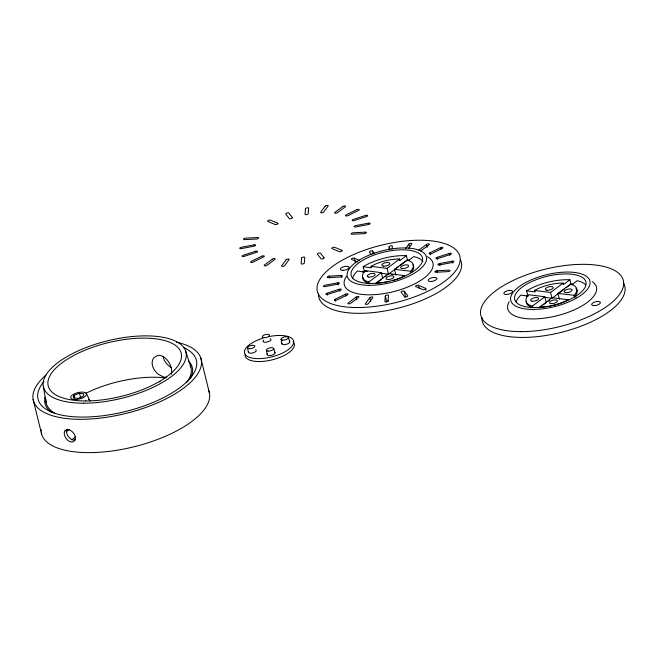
<?xml version="1.0" encoding="UTF-8"?>
<svg xmlns="http://www.w3.org/2000/svg" width="658" height="658" viewBox="0 0 658 658"><rect width="100%" height="100%" fill="white"/><g stroke="black" fill="none" stroke-linecap="round" stroke-linejoin="round"><path stroke-width="0.99" d="M385.3 296.092L384.872 301.57A1.629 0.658 -13.8 0 0 386.411 301.956A1.629 0.658 -13.8 0 0 388.047 300.969L388.483 295.491A1.629 0.658 -13.8 0 0 386.945 295.105A1.629 0.658 -13.8 0 0 385.3 296.092L386.723 301.89A1.629 0.658 -13.8 0 1 388.557 300.87M388.96 249.53L389.174 246.791A1.629 0.658 -13.8 0 1 390.819 245.804A1.629 0.658 -13.8 0 1 392.357 246.191L392.143 248.93M74.099 395.261L73.309 397.827L77.825 398.403L83.138 396.404L83.928 393.838L79.412 393.27L74.099 395.261L74.436 398.115M171.203 374.279L171.425 373.645A12.099 6.588 59.5 0 0 168.506 361.76L167.922 360.938A12.272 7.123 57.9 0 0 165.964 358.709L165.265 358.059A12.272 7.542 56.1 0 0 163.003 356.529L162.23 356.151A12.231 7.912 54.2 0 0 159.878 355.476A12.231 8.291 52.2 0 0 157.607 355.55L154.408 357.245A12.272 9.023 47.7 0 0 153.067 359.054L152.746 359.762A12.099 9.204 45.1 0 0 155.666 371.647L156.349 372.403A12.272 9.023 47.7 0 0 158.619 374.394L162.781 376.631A12.231 8.291 52.2 0 0 165.216 377.223A12.231 7.912 54.2 0 0 166.704 377.289M369.755 297.77L365.42 303.725A1.629 0.658 -13.8 0 0 366.366 304.391A1.629 0.658 -13.8 0 0 368.406 303.577L372.749 297.622A1.629 0.658 -13.8 0 0 371.795 296.947A1.629 0.658 -13.8 0 0 369.755 297.77L370.709 301.635M405.567 248.65L408.824 244.184A1.629 0.658 -13.8 0 1 410.855 243.37A1.629 0.658 -13.8 0 1 411.809 244.036L408.56 248.502M394.463 269.303L410.65 271.195A26.081 10.528 -13.8 0 0 407.17 260.009L394.463 269.303L395.886 275.102M557.951 293.41L574.138 295.302A26.081 10.528 -13.8 0 0 570.659 284.116L557.951 293.41L559.374 299.201M573.99 295.442L574.492 296.75A26.081 10.528 -13.8 0 0 575.915 288.229M66.162 431.796L69.329 429.435M71.722 439.84L75.53 436.994M381.344 272.667L365.313 270.627L364.631 271.351A26.081 10.528 -13.8 0 0 367.855 281.714L368.842 282.002L381.344 272.667L382.767 278.457M371.622 267.658L371.046 266.334L387.093 268.374L399.595 259.022L399.694 260.469M399.957 260.478L406.397 255.658L407.458 260.009A36.684 14.805 -13.8 0 1 409.44 260.132M356.06 297.112L348.23 302.951A1.629 0.658 -13.8 0 0 348.51 303.848A1.629 0.658 -13.8 0 0 350.739 303.272L358.569 297.424A1.629 0.658 -13.8 0 0 358.289 296.536A1.629 0.658 -13.8 0 0 356.06 297.112L356.768 300.007M418.661 250.336L426.483 244.488A1.629 0.658 -13.8 0 1 428.72 243.912A1.629 0.658 -13.8 0 1 429 244.809L421.169 250.649A1.629 0.658 -13.8 0 1 420.569 250.978M375.66 283.762L381.188 279.634M381.426 273.267L388.516 274.164L398.781 266.498M400.352 265.314L406.669 260.601M408.125 260.807L413.767 256.595A36.684 14.805 -13.8 0 1 422.905 261.563M544.832 296.766L528.802 294.735L528.119 295.45A26.081 10.528 -13.8 0 0 531.343 305.814L532.33 306.11L544.832 296.766L546.255 302.565L543.097 304.917M535.11 291.757L534.535 290.441L550.582 292.473L563.084 283.129L563.182 284.569M563.445 284.577L569.886 279.765L570.955 284.108L566.217 287.653M539.149 307.87L541.518 306.102M544.914 297.375L552.004 298.271L564.638 288.829M571.621 284.914L577.255 280.703A36.684 14.805 -13.8 0 1 585.735 284.848M371.046 266.334L371.268 266.21A26.081 10.528 -13.8 0 1 399.332 259.022L399.595 259.022M534.535 290.441L534.757 290.31A26.081 10.528 -13.8 0 1 562.829 283.121L563.084 283.129M335.004 299.341L345.549 294.175A1.629 0.658 -13.8 0 1 347.753 293.904A1.629 0.658 -13.8 0 1 347.325 294.932L336.781 300.097A1.629 0.658 -13.8 0 1 334.577 300.361A1.629 0.658 -13.8 0 1 335.004 299.341L335.473 301.274M429.896 252.836L440.441 247.663A1.629 0.658 -13.8 0 1 442.653 247.4A1.629 0.658 -13.8 0 1 442.225 248.42L431.681 253.585A1.629 0.658 -13.8 0 1 429.477 253.856A1.629 0.658 -13.8 0 1 429.896 252.836L430.373 254.761M327.018 293.238L339.248 289.249A1.629 0.658 -13.8 0 1 341.222 289.314A1.629 0.658 -13.8 0 1 340.128 290.367L327.898 294.348A1.629 0.658 -13.8 0 1 325.932 294.291A1.629 0.658 -13.8 0 1 327.018 293.238L327.495 295.171M437.101 257.393L449.332 253.412A1.629 0.658 -13.8 0 1 451.298 253.47A1.629 0.658 -13.8 0 1 450.212 254.523L437.981 258.512A1.629 0.658 -13.8 0 1 436.007 258.446A1.629 0.658 -13.8 0 1 437.101 257.393L437.57 259.326M337.784 282.825L325.068 285.235A1.629 0.658 -13.8 0 0 323.423 286.222A1.629 0.658 -13.8 0 0 324.962 286.6L337.677 284.198A1.629 0.658 -13.8 0 0 339.322 283.211A1.629 0.658 -13.8 0 0 337.784 282.825L338.261 284.758M439.552 263.562L452.268 261.16A1.629 0.658 -13.8 0 1 453.806 261.539A1.629 0.658 -13.8 0 1 452.161 262.526L439.445 264.935A1.629 0.658 -13.8 0 1 437.907 264.549A1.629 0.658 -13.8 0 1 439.552 263.562L440.021 265.495M329.329 276.121L341.296 275.521A1.629 0.658 -13.8 0 1 342.25 276.196A1.629 0.658 -13.8 0 1 340.211 277.01L328.252 277.61A1.629 0.658 -13.8 0 1 327.297 276.944A1.629 0.658 -13.8 0 1 329.329 276.121L329.806 278.054M437.019 270.751L448.978 270.15A1.629 0.658 -13.8 0 1 449.932 270.816A1.629 0.658 -13.8 0 1 447.892 271.639L435.933 272.239A1.629 0.658 -13.8 0 1 434.979 271.565A1.629 0.658 -13.8 0 1 437.019 270.751L437.488 272.683M367.246 271.466L364.211 271.088L363.142 266.737L371.4 267.79M526.087 296.24A36.684 14.805 -13.8 0 1 527.7 295.187L526.63 290.844L534.896 291.889M574.352 296.89L576.186 297.12M364.746 271.96L357.393 271.03A36.684 14.805 -13.8 0 0 352.556 278.597M528.234 296.067L520.889 295.138A36.684 14.805 -13.8 0 0 516.291 301.66M357.894 262.081L351.652 259.441A1.629 0.658 -13.8 0 1 352.079 258.421A1.629 0.658 -13.8 0 1 354.292 258.15L359.638 260.412M425.578 288.319A1.629 0.658 -13.8 0 1 425.15 289.339A1.629 0.658 -13.8 0 1 422.938 289.61L415.807 286.592A1.629 0.658 -13.8 0 1 416.234 285.572A1.629 0.658 -13.8 0 1 418.447 285.301L425.578 288.319L426.047 290.252M371.244 254.284L369.475 252.047A1.629 0.658 -13.8 0 1 370.569 250.994A1.629 0.658 -13.8 0 1 372.535 251.052L374.295 253.289M404.226 291.247L407.746 295.713A1.629 0.658 -13.8 0 1 406.66 296.766A1.629 0.658 -13.8 0 1 404.695 296.709L401.166 292.242A1.629 0.658 -13.8 0 1 402.26 291.181A1.629 0.658 -13.8 0 1 404.226 291.247L405.649 297.038A1.629 0.658 -13.8 0 0 404.251 296.84M86.494 393.764L89.85 400.59M288.36 337.472L289.75 341.741M273.687 348.436L275.077 352.704M185.753 351.331L190.779 366.983M79.412 393.27L80.827 398.148M550.582 292.473L552.004 298.271M532.33 306.11L532.692 307.557L531.697 307.261A26.081 10.528 -13.8 0 1 526.334 301.101M452.268 261.16L452.745 263.093M449.332 253.412L449.801 255.345M440.441 247.663L440.918 249.596M426.483 244.488L427.198 247.383M408.824 244.184L409.531 247.087M418.447 285.301L419.154 288.196M410.502 271.335L411.003 272.642A26.081 10.528 -13.8 0 0 412.895 264.705M389.174 246.791L389.89 249.686M387.093 268.374L388.516 274.164M372.535 251.052L373.25 253.955M368.842 282.002L369.204 283.45L368.209 283.162A26.081 10.528 -13.8 0 1 362.846 276.993M354.292 258.15L355.238 262.016M341.296 275.521L341.773 277.454M345.549 294.175L346.018 296.108M339.248 289.249L339.725 291.181M200.879 358.24L209.466 393.221M33.106 399.439L41.701 434.42M43.313 386.312L46.109 402.507M281.098 339.339L281.854 343.764M266.424 350.295L267.181 354.728M247.581 347.786L248.329 352.203M460.567 260.107A73.359 29.602 -13.8 0 1 395.343 308.849A73.359 29.602 -13.8 0 1 318.464 293.517M396.955 279.222A26.081 10.528 -13.8 0 0 403.584 276.286L404.76 275.628L388.714 273.596L376.212 282.94L377.585 282.948A26.081 10.528 -13.8 0 0 386.452 282.043M395.507 279.724A26.081 10.528 -13.8 0 1 392.546 280.645M389.511 281.418A26.081 10.528 -13.8 0 1 387.981 281.756M427.363 256.678A45.649 18.424 -13.8 0 1 392.637 291.856A45.649 18.424 -13.8 0 1 346.544 276.245M363.142 266.737A36.684 14.805 -13.8 0 1 406.397 255.658M385.111 276.689A4.894 1.974 -13.8 0 1 386.789 275.579M391.559 274.534A4.894 1.974 -13.8 0 1 392.867 274.699M362.591 272.132A36.684 14.805 -13.8 0 1 364.211 271.088M85.811 393.344A68.473 27.628 -13.8 0 1 165.397 377.947M176.303 342.152A86.404 34.866 -13.8 0 1 181.369 389.775A86.404 34.866 -13.8 0 1 67.19 418.62A86.404 34.866 -13.8 0 1 45.937 375.085M190.252 365.593A74.502 30.062 -13.8 0 1 186.469 382.717M55.379 413.545A74.502 30.062 -13.8 0 1 45.937 399.521M208.454 389.947A86.404 34.866 -13.8 0 1 135.745 446.338A86.404 34.866 -13.8 0 1 41.29 432.758M41.084 431.048A86.404 34.866 -13.8 0 1 41.084 429.296M183.672 347.621A81.51 32.892 -13.8 0 1 124.387 411.776A81.51 32.892 -13.8 0 1 43.938 381.451M75.547 439.881A6.925 4.59 53.2 0 1 68.514 436.789A6.925 4.59 53.2 0 1 67.264 429.098M159.812 382.002A1.908 0.773 -13.8 0 1 160.141 381.64M88.501 399.291A9.78 3.948 -13.8 0 1 89.94 400.993M188.468 360.905A75.81 30.589 -13.8 0 1 190.244 378.728M51.505 412.319A75.81 30.589 -13.8 0 1 45.057 397.136M171.047 367.403A12.263 8.669 50 0 1 168.662 365.684L167.905 365.017A12.173 8.949 47.7 0 1 163.184 356.628M557.523 304.309A26.081 10.528 -13.8 0 0 567.081 300.385L568.249 299.735L552.202 297.704L539.7 307.047L541.073 307.047A26.081 10.528 -13.8 0 0 548.418 306.406M556.035 304.753A26.081 10.528 -13.8 0 1 553 305.526M551.47 305.855A26.081 10.528 -13.8 0 1 549.94 306.151M570.955 284.108A36.684 14.805 -13.8 0 1 572.929 284.24M548.279 301.183A4.894 1.974 -13.8 0 1 549.619 300.032M592.208 281.599A45.649 18.424 -13.8 0 1 556.133 315.963A45.649 18.424 -13.8 0 1 509.16 301.701M526.63 290.844A36.684 14.805 -13.8 0 1 569.886 279.765M623.373 282.899A73.359 29.602 -13.8 0 1 560.583 332.529A73.359 29.602 -13.8 0 1 481.952 317.625M293.172 341.889A25.267 10.199 -13.8 0 1 273.596 359.482A25.267 10.199 -13.8 0 1 245.105 354.876M269.245 336.551A25.267 10.199 -13.8 0 1 291.321 346.996A25.267 10.199 -13.8 0 1 250.04 357.565A25.267 10.199 -13.8 0 1 262.855 338.187M274.666 352.227A4.08 1.645 -13.8 0 1 271.269 355.369A4.08 1.645 -13.8 0 1 267.461 353.807M255.674 349.752A4.08 1.645 -13.8 0 1 253.141 352.811A4.08 1.645 -13.8 0 1 248.37 351.898M289.339 341.263A4.08 1.645 -13.8 0 1 286.288 344.323A4.08 1.645 -13.8 0 1 281.92 343.163M270.15 338.706A4.08 1.645 -13.8 0 1 269.731 341.025A4.08 1.645 -13.8 0 1 264.442 342.185A4.08 1.645 -13.8 0 1 263.644 340.128M301.586 258.109L301.158 263.587A1.629 0.658 -13.8 0 0 302.688 263.965A1.629 0.658 -13.8 0 0 304.333 262.986L304.769 257.508A1.629 0.658 -13.8 0 0 303.231 257.122A1.629 0.658 -13.8 0 0 301.586 258.109M305.46 208.808L305.032 214.286A1.629 0.658 -13.8 0 0 306.57 214.664A1.629 0.658 -13.8 0 0 308.215 213.686L308.643 208.208A1.629 0.658 -13.8 0 0 307.105 207.821A1.629 0.658 -13.8 0 0 305.46 208.808M286.041 259.787L281.698 265.733A1.629 0.658 -13.8 0 0 282.652 266.408A1.629 0.658 -13.8 0 0 284.692 265.585L289.035 259.63A1.629 0.658 -13.8 0 0 288.081 258.964A1.629 0.658 -13.8 0 0 286.041 259.787M325.11 206.201L320.767 212.156A1.629 0.658 -13.8 0 0 321.721 212.822A1.629 0.658 -13.8 0 0 323.761 212.008L328.095 206.053A1.629 0.658 -13.8 0 0 327.141 205.378A1.629 0.658 -13.8 0 0 325.11 206.201M65.241 430.447L64.879 430.891A6.917 4.252 56.1 0 0 67.017 439.593L67.642 440.21A6.934 4.483 54.2 0 0 71.138 441.946A6.934 4.696 52.2 0 0 73.647 441.419L74.551 440.547A6.917 4.894 50 0 0 72.421 431.845L71.031 430.76A6.917 4.688 52.2 0 0 68.111 429.633A6.934 4.483 54.2 0 0 65.241 430.439M272.346 259.12L264.516 264.968A1.629 0.658 -13.8 0 0 264.796 265.857A1.629 0.658 -13.8 0 0 267.025 265.289L274.855 259.441A1.629 0.658 -13.8 0 0 274.575 258.553A1.629 0.658 -13.8 0 0 272.346 259.12M342.769 206.505L334.947 212.345A1.629 0.658 -13.8 0 0 335.226 213.241A1.629 0.658 -13.8 0 0 337.455 212.666L345.277 206.818A1.629 0.658 -13.8 0 0 345.006 205.929A1.629 0.658 -13.8 0 0 342.769 206.505M261.835 256.184L251.29 261.358A1.629 0.658 -13.8 0 0 250.863 262.377A1.629 0.658 -13.8 0 0 253.067 262.106L263.611 256.941A1.629 0.658 -13.8 0 0 264.039 255.921A1.629 0.658 -13.8 0 0 261.835 256.184M356.726 209.68L346.182 214.845A1.629 0.658 -13.8 0 0 345.754 215.873A1.629 0.658 -13.8 0 0 347.967 215.602L358.511 210.437A1.629 0.658 -13.8 0 0 358.939 209.409A1.629 0.658 -13.8 0 0 356.726 209.68M255.534 251.266L243.304 255.246A1.629 0.658 -13.8 0 0 242.218 256.307A1.629 0.658 -13.8 0 0 244.184 256.365L256.414 252.384A1.629 0.658 -13.8 0 0 257.508 251.323A1.629 0.658 -13.8 0 0 255.534 251.266M365.618 215.421L353.387 219.41A1.629 0.658 -13.8 0 0 352.293 220.463A1.629 0.658 -13.8 0 0 354.267 220.52L366.498 216.54A1.629 0.658 -13.8 0 0 367.583 215.487A1.629 0.658 -13.8 0 0 365.618 215.421M254.07 244.842L241.354 247.252A1.629 0.658 -13.8 0 0 239.709 248.231A1.629 0.658 -13.8 0 0 241.239 248.617L253.963 246.207A1.629 0.658 -13.8 0 0 255.608 245.22A1.629 0.658 -13.8 0 0 254.07 244.842M368.554 223.169L355.838 225.579A1.629 0.658 -13.8 0 0 354.193 226.566A1.629 0.658 -13.8 0 0 355.731 226.952L368.447 224.542A1.629 0.658 -13.8 0 0 370.092 223.556A1.629 0.658 -13.8 0 0 368.554 223.169M257.582 237.538L245.615 238.138A1.629 0.658 -13.8 0 0 243.583 238.953A1.629 0.658 -13.8 0 0 244.529 239.627L256.497 239.027A1.629 0.658 -13.8 0 0 258.536 238.204A1.629 0.658 -13.8 0 0 257.582 237.538M365.264 232.167L353.305 232.759A1.629 0.658 -13.8 0 0 351.265 233.582A1.629 0.658 -13.8 0 0 352.219 234.248L364.178 233.656A1.629 0.658 -13.8 0 0 366.218 232.833A1.629 0.658 -13.8 0 0 365.264 232.167M277.701 223.185L270.578 220.167A1.629 0.658 -13.8 0 0 268.365 220.438A1.629 0.658 -13.8 0 0 267.938 221.458L275.069 224.477A1.629 0.658 -13.8 0 0 277.273 224.205A1.629 0.658 -13.8 0 0 277.701 223.185M341.856 250.328L334.733 247.318A1.629 0.658 -13.8 0 0 332.52 247.581A1.629 0.658 -13.8 0 0 332.093 248.609L339.224 251.619A1.629 0.658 -13.8 0 0 341.436 251.356A1.629 0.658 -13.8 0 0 341.856 250.328M292.341 217.535L288.821 213.069A1.629 0.658 -13.8 0 0 286.855 213.011A1.629 0.658 -13.8 0 0 285.761 214.064L289.29 218.53A1.629 0.658 -13.8 0 0 291.255 218.588A1.629 0.658 -13.8 0 0 292.341 217.535M324.032 257.722L320.512 253.256A1.629 0.658 -13.8 0 0 318.546 253.198A1.629 0.658 -13.8 0 0 317.452 254.251L320.981 258.717A1.629 0.658 -13.8 0 0 322.946 258.783A1.629 0.658 -13.8 0 0 324.032 257.722M342.859 270.372A4.483 1.81 -13.8 0 0 349.053 267.263A4.483 1.81 -13.8 0 0 342.185 267.312A4.483 1.81 -13.8 0 0 342.859 270.372M357.508 307.541A73.359 29.602 -13.8 0 0 460.008 257.097A73.359 29.602 -13.8 0 0 348.321 257.007A73.359 29.602 -13.8 0 0 357.508 307.541M402.202 268.522A4.08 1.645 -13.8 0 0 408.585 266.128A4.08 1.645 -13.8 0 0 403.157 265.437A4.08 1.645 -13.8 0 0 402.202 268.522M368.974 285.333A40.755 16.45 -13.8 0 0 426.54 257.582A40.755 16.45 -13.8 0 0 364.993 256.998A40.755 16.45 -13.8 0 0 368.974 285.333M430.686 281.501A4.483 1.81 -13.8 0 0 436.887 278.392A4.483 1.81 -13.8 0 0 430.011 278.441A4.483 1.81 -13.8 0 0 430.686 281.501M368.71 277.1A4.08 1.645 -13.8 0 0 375.093 274.707A4.08 1.645 -13.8 0 0 369.664 274.016A4.08 1.645 -13.8 0 0 368.71 277.1M370.758 283.466A36.684 14.805 -13.8 0 0 422.576 258.487A36.684 14.805 -13.8 0 0 367.172 257.961A36.684 14.805 -13.8 0 0 370.758 283.466M383.384 266.136A4.08 1.645 -13.8 0 0 389.766 263.743A4.08 1.645 -13.8 0 0 384.338 263.052A4.08 1.645 -13.8 0 0 383.384 266.136M387.529 279.486A4.08 1.645 -13.8 0 0 393.92 277.084A4.08 1.645 -13.8 0 0 388.483 276.401A4.08 1.645 -13.8 0 0 387.529 279.486M85.672 400.944A68.473 27.628 -13.8 0 0 181.345 353.864A68.473 27.628 -13.8 0 0 77.101 353.782A68.473 27.628 -13.8 0 0 85.672 400.944M74.88 399.571A8.151 3.29 -13.8 0 0 86.568 394.101A8.151 3.29 -13.8 0 0 74.412 393.829A8.151 3.29 -13.8 0 0 74.88 399.571M83.599 403.19A73.359 29.602 -13.8 0 0 186.107 352.746A73.359 29.602 -13.8 0 0 74.412 352.655A73.359 29.602 -13.8 0 0 83.599 403.19M546.872 290.244A4.08 1.645 -13.8 0 0 553.255 287.842A4.08 1.645 -13.8 0 0 547.826 287.159A4.08 1.645 -13.8 0 0 546.872 290.244M565.691 292.629A4.08 1.645 -13.8 0 0 572.082 290.227A4.08 1.645 -13.8 0 0 566.645 289.545A4.08 1.645 -13.8 0 0 565.691 292.629M532.462 309.441A40.755 16.45 -13.8 0 0 590.029 281.682A40.755 16.45 -13.8 0 0 528.481 281.106A40.755 16.45 -13.8 0 0 532.462 309.441M532.199 301.208A4.08 1.645 -13.8 0 0 538.581 298.806A4.08 1.645 -13.8 0 0 533.153 298.115A4.08 1.645 -13.8 0 0 532.199 301.208M551.017 303.593A4.08 1.645 -13.8 0 0 557.408 301.191A4.08 1.645 -13.8 0 0 551.972 300.5A4.08 1.645 -13.8 0 0 551.017 303.593M534.247 307.566A36.684 14.805 -13.8 0 0 586.064 282.586A36.684 14.805 -13.8 0 0 530.669 282.068A36.684 14.805 -13.8 0 0 534.247 307.566M520.996 331.64A73.359 29.602 -13.8 0 0 623.504 281.196A73.359 29.602 -13.8 0 0 511.809 281.114A73.359 29.602 -13.8 0 0 520.996 331.64M506.347 294.48A4.483 1.81 -13.8 0 0 512.549 291.371A4.483 1.81 -13.8 0 0 505.673 291.42A4.483 1.81 -13.8 0 0 506.347 294.48M594.174 305.608A4.483 1.81 -13.8 0 0 600.376 302.499A4.483 1.81 -13.8 0 0 593.5 302.548A4.483 1.81 -13.8 0 0 594.174 305.608M268.069 351.076A3.751 1.513 -13.8 0 0 273.712 348.707A3.751 1.513 -13.8 0 0 268.398 348.329A3.751 1.513 -13.8 0 0 268.069 351.076M282.743 340.112A3.751 1.513 -13.8 0 0 288.385 337.743A3.751 1.513 -13.8 0 0 283.063 337.365A3.751 1.513 -13.8 0 0 282.743 340.112M263.924 337.727A3.751 1.513 -13.8 0 0 269.566 335.358A3.751 1.513 -13.8 0 0 264.245 334.98A3.751 1.513 -13.8 0 0 263.924 337.727M249.522 348.699A3.751 1.513 -13.8 0 0 254.893 346.182A3.751 1.513 -13.8 0 0 249.3 346.067A3.751 1.513 -13.8 0 0 249.522 348.699"/></g></svg>
